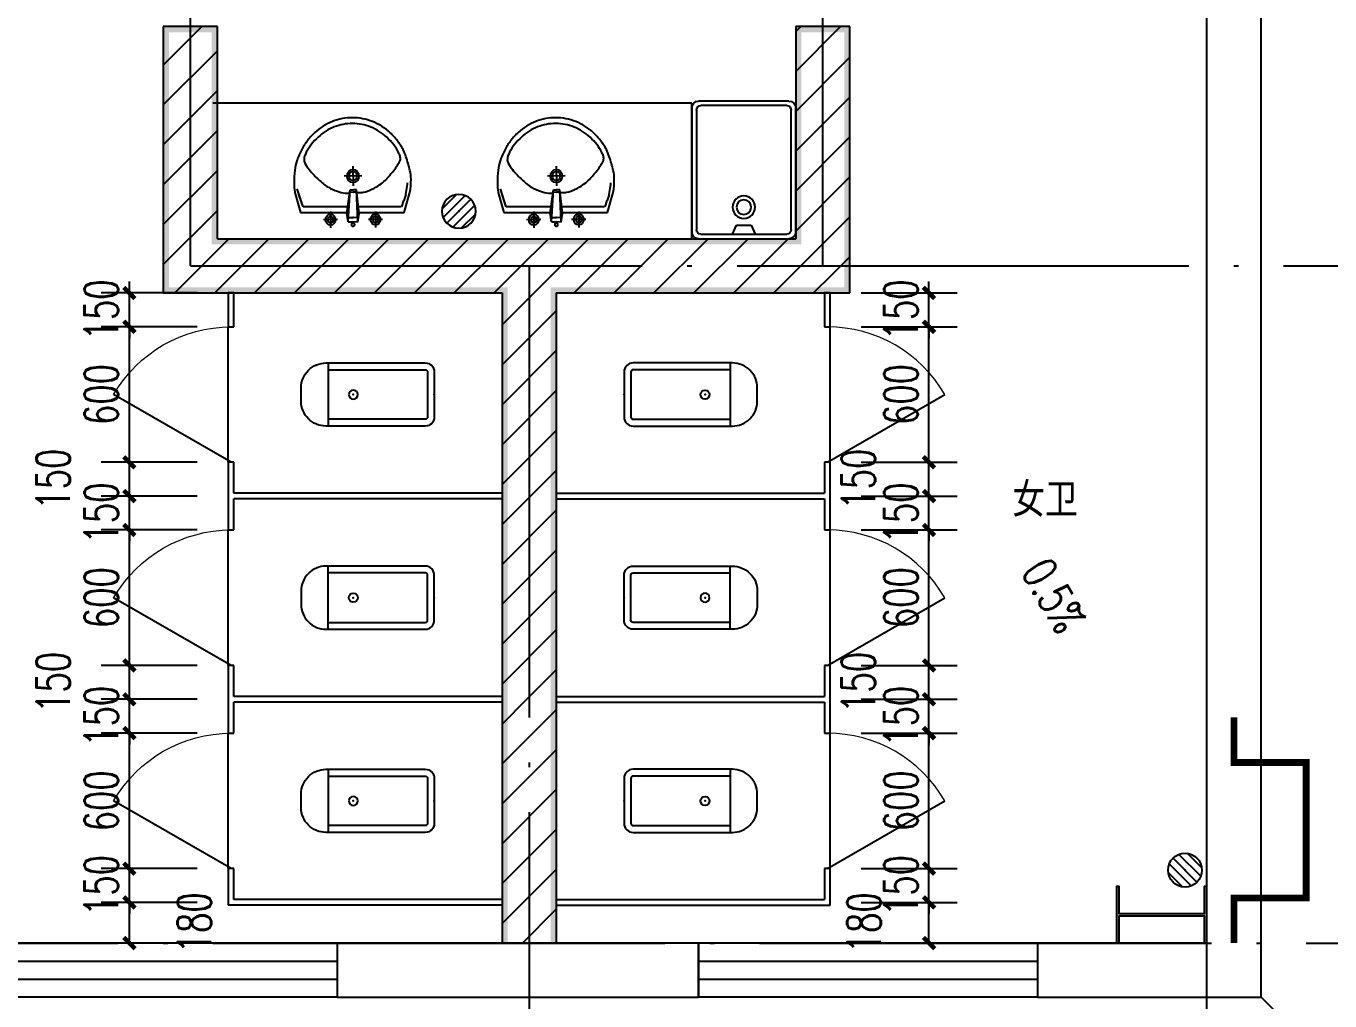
# Model space of a CAD drawing. Extents: x 13276711 to 13543385, y -848943 to -68012.
# Drawn here: x 13526291 to 13532064, y -841154 to -836835 of the extents above; entities that cross this region are included whole.
import ezdxf

# ---------------------------------------------------------------- set-up
doc = ezdxf.new("R2010")
doc.units = 0
doc.header["$LTSCALE"] = 1000
doc.header["$MEASUREMENT"] = 0
doc.linetypes.add('DOTE', pattern=[2.42, 2, -0.2, 0.02, -0.2])
for name, color, linetype in [('COLUMN', 2, 'Continuous'), ('DIM_SYMB', 3, 'Continuous'), ('DOTE', 1, 'DOTE'), ('LVTRY', 6, 'Continuous'), ('PUB_DIM', 3, 'Continuous'), ('PUB_HATCH', 8, 'Continuous'), ('PUB_TEXT', 7, 'Continuous'), ('PUB_WALL', 9, 'Continuous'), ('WALL', 9, 'Continuous'), ('WALL-PARAPET', 6, 'Continuous'), ('WINDOW', 4, 'Continuous')]:
    doc.layers.add(name, color=color, linetype=linetype)
doc.styles.add('_TCH_DIM', font='SIMPLEX', dxfattribs={"bigfont": 'GBCBIG'})
doc.styles.add('_TCH_DIM_T3', font='SIMPLEX', dxfattribs={"width": 0.705882, "bigfont": 'GBCBIG'})
doc.styles.add('YAYA', font='', dxfattribs={"width": 0.8, "height": 1})
doc.styles.get('YAYA').set_extended_font_data('SimSun')
doc.dimstyles.new('_TCH_ARCH&&50', dxfattribs={"dimtxt": 148.75, "dimasz": 50, "dimexe": 125, "dimexo": 150, "dimgap": 50, "dimtad": 1, "dimdec": 0, "dimzin": 0, "dimdsep": 46, "dimtxsty": '_TCH_DIM_T3', "dimblk": 'ARCHTICK', "dimcen": 0.09, "dimclrt": 7, "dimazin": 2, "dimtfac": 1, "dimtdec": 0, "dimtix": 1, "dimtmove": 2, "dimatfit": 3, "dimfxl": 0, "dimtolj": 1, "dimtzin": 0, "dimarcsym": 0})
pattern_1 = [(45, (0, 89.76), (-88.388383, 88.388383), [])]

# ---------------------------------------------------------------- blocks, each defined once
blk = doc.blocks.new('A$C797E1D2B')
at = {"layer": 'COLUMN'}
h = blk.add_hatch(color=256, dxfattribs=at)
h.paths.add_polyline_path([(125, 400), (250, 400), (250, 388), (130, 388), (130, 200), (125, 200)])
h.paths.add_polyline_path([(0, 400), (125, 400), (125, 200), (120, 200), (120, 388), (0, 388)])
h.paths.add_polyline_path([(0, 12), (120, 12), (120, 200), (125, 200), (125, 0), (0, 0)])
h.paths.add_polyline_path([(125, 200), (130, 200), (130, 12), (250, 12), (250, 0), (125, 0)])
blk.add_lwpolyline([(250, 0), (250, 12), (130, 12), (130, 388), (250, 388), (250, 400), (0, 400), (0, 388), (120, 388), (120, 12), (0, 12), (0, 0)], close=True, dxfattribs=at)
blk = doc.blocks.new('$lvtry$00000171')
for p, q in [((-74.2, 10.6), (-10.6, 74.2)), ((-69.8, -27.4), (27.4, 69.8)), ((-53, -53), (53, 53)), ((-27.4, -69.8), (69.8, 27.4)), ((10.6, -74.2), (74.2, -10.6))]:
    blk.add_line(p, q)
blk.add_circle((0, 0), 75)
blk.add_point((0, 0))
blk = doc.blocks.new('$lvtry$00000037')
for p, q in [((-305, -430, 0), (-305, -30, 0)), ((-285, -420, 0), (-285, -40, 0)), ((-275, 0, 0), (275, 0, 0)), ((-265, -20, 0), (265, -20, 0)), ((285, -40, 0), (285, -420, 0)), ((305, -30, 0), (305, -430, 0)), ((285, -180, 0), (245, -197.5, 0)), ((245, -197.5, 0), (245, -262.5, 0)), ((245, -262.5, 0), (285, -280, 0)), ((275, -460, 0), (-275, -460, 0)), ((265, -440, 0), (-265, -440, 0))]:
    blk.add_line(p, q)
for radius in [50, 32.5]:
    blk.add_circle((165, -230, 0), radius)
for centre, radius, start, end in [((-275, -30, 0), 30, 90, 180), ((-265, -40, 0), 20, 90, 180), ((265, -40, 0), 20, 0, 90), ((275, -30, 0), 30, 0, 90), ((-275, -430, 0), 30, 180, 270), ((-265, -420, 0), 20, 180, 270), ((265, -420, 0), 20, 270, 0), ((275, -430, 0), 30, 270, 0)]:
    blk.add_arc(centre, radius, start, end)
blk = doc.blocks.new('$TCHSYS$APDOOR2D')
blk.add_line((0.5, 0), (0, 0.866))
at = {"lineweight": 13}
blk.add_arc((0.5, 0), 1, 120, 180, dxfattribs=at)
blk = doc.blocks.new('$lvtry$00000192')
for p, q in [((-108.8, -118, 0), (-109.6, -48.6, 0)), ((110, -117.2, 0), (109.2, -47.8, 0)), ((-143.9, -83.7, 0), (-74.5, -82.9, 0)), ((-23.5, -72.4, 0), (-30.1, -109.3, 0)), ((-30.1, -109.3, 0), (-17.3, -211.8, 0)), ((-23.5, -72.4, 0), (0.2, -72.7, 0)), ((-23.5, -72.4, 0), (-17.3, -211.8, 0)), ((-22.7, -91.1, 0), (0, -91.4, 0)), ((22.7, -91.7, 0), (0, -91.4, 0)), ((24, -73, 0), (0.2, -72.7, 0)), ((24, -73, 0), (14.4, -212.1, 0)), ((29.7, -110, 0), (14.4, -212.1, 0)), ((24, -73, 0), (29.7, -110, 0)), ((74.9, -82.9, 0), (144.3, -82.1, 0)), ((-249.2, -114, 0), (-276.5, -200, 0)), ((-256.5, -191.6, 0), (-247.1, -165.9, 0)), ((-29.5, -114, 0), (-249.2, -114, 0)), ((-236.7, -137.8, 0), (-247.1, -165.9, 0)), ((-234.7, -137.8, 0), (-26.5, -137.8, 0)), ((25.5, -137.8, 0), (243.1, -137.8, 0)), ((255.6, -114, 0), (29.1, -114, 0)), ((243.1, -137.8, 0), (262.9, -191.6, 0)), ((243.1, -137.8, 0), (271.8, -215.7, 0)), ((282.9, -200, 0), (255.6, -114, 0)), ((-17.7, -202.1, 0), (-1.3, -202.3, 0)), ((-17.3, -211.8, 0), (-1.5, -211.9, 0)), ((14.4, -212.1, 0), (-1.5, -211.9, 0)), ((15, -202.5, 0), (-1.3, -202.3, 0)), ((-42.6, -271.9, 0), (43, -270.9, 0)), ((0.7, -314.2, 0), (-0.3, -228.6, 0))]:
    blk.add_line(p, q)
for points in [[(-276.5, -200, 0.044851), (-281.9, -257.3, 0.06689), (-276.8, -295.6, 0.023023), (-257.4, -356.1, 0.044853), (-243.3, -385.6, 0.043799), (-214.9, -425.2, 0.044001), (-180.1, -459.1, 0.042834), (-139.4, -486.8, 0.043018), (-94.7, -507.1, 0.042273), (-46.8, -519.7, 0.042347), (2.4, -524, 0.04234), (51.7, -519.9, 0.042268), (99.6, -507.6, 0.043003), (144.4, -487.6, 0.042821), (185.3, -460, 0.043985), (220.2, -426.4, 0.043782), (248.9, -386.9, 0.044843), (272.9, -337.5, 0.059205), (282.9, -297.1, 0.030672), (286.5, -240.9, 0.04375), (283.2, -201.5, 0.001982), (283.1, -201.1, 0.000717), (282.9, -200)], [(-20.5, -199.9, 0.021783), (-40.4, -199.8, 0.043137), (-49.1, -200.9, 0.041783), (-92.1, -214, 0.044848), (-129.2, -232.9, 0.04131), (-155.5, -252.5, 0.026055), (-193.7, -290, 0.052783), (-227.6, -335.8, 0.159914), (-230.5, -349.3, 0.063485), (-228.6, -357.5, 0.0374), (-221.4, -373, 0.051256), (-198.3, -406.2, 0.043963), (-164.1, -439.5, 0.042872), (-127, -464.8, 0.042994), (-86.3, -483.4, 0.042296), (-42.5, -494.8, 0.042347), (2.5, -498.8, 0.042341), (47.5, -495.1, 0.042292), (91.3, -483.8, 0.04298), (132.2, -465.5, 0.042859), (169.4, -440.4, 0.043948), (202.3, -408.7, 0.046877), (227.2, -374.1, 0.041749), (235.2, -357.2, 0.059652), (238.1, -345.7, 0.177603), (233.7, -327, 0.063235), (189.1, -274.6, 0.024325), (145.8, -238.9, 0.043369), (120, -222.9, 0.042415), (76.2, -205.2, 0.050318), (37.7, -197.5, 0.034463), (32.6, -197.3, 0.015757), (19, -198.3, 0.015757)]]:
    blk.add_lwpolyline(points, format="xyb")
at = {"elevation": 0}
blk.add_lwpolyline([(-256.5, -191.6), (-264.5, -236.9), (-264.3, -241.3)], dxfattribs=at)
for centre, radius in [((-109.2, -83.3, 0), 23.8), ((-109.2, -83.3, 0), 14.2), ((109.6, -82.5, 0), 23.8), ((109.6, -82.5, 0), 14.2), ((0.2, -271.4, 0), 28.5), ((0.2, -271.4, 0), 19)]:
    blk.add_circle(centre, radius)
for centre, start, end in [((-1.2, -61.2, 0), 79.8328, 278.7823), ((1, -61.3, 0), 259.8328, 98.7823)]:
    blk.add_arc(centre, 6.83, start, end)
blk.add_point((0, -91.4, 0))
blk = doc.blocks.new('$lvtry$00000200')
at = {"color": 0}
for p, q in [((-109.8, -40, 0), (-109.8, -469.7, 0)), ((99.8, -30, 0), (-99.8, -30, 0)), ((109.8, -469.7, 0), (109.8, -40, 0))]:
    blk.add_line(p, q, dxfattribs=at)
at = {"color": 0, "elevation": 0}
blk.add_lwpolyline([(99.8, 0), (-99.8, 0, 0.414214), (-139.8, -40), (-139.8, -479.7, 0.414214), (-29.8, -589.7), (29.8, -589.7, 0.414214), (139.8, -479.7), (139.8, -40, 0.414214)], format="xyb", close=True, dxfattribs=at)
blk.add_lwpolyline([(139.8, -469.7), (-139.8, -469.7)], dxfattribs=at)
at = {"color": 0}
blk.add_circle((0, -358.6, 0), 20, dxfattribs=at)
for centre, start, end in [((-99.8, -40, 0), 90, 180), ((99.8, -40, 0), 0, 90)]:
    blk.add_arc(centre, 10, start, end, dxfattribs=at)
for p in [(0, 0), (0, -358.6, 0)]:
    blk.add_point(p, dxfattribs=at)
blk = doc.blocks.new('$TCHSYS$WIN2D')
for p, q in [((-0.5, 0.5), (0.5, 0.5)), ((-0.5, 0.5), (-0.5, -0.5)), ((0.5, 0.5), (0.5, -0.5)), ((0.5, 0.1667), (-0.5, 0.1667)), ((0.5, -0.1667), (-0.5, -0.1667)), ((-0.5, -0.5), (0.5, -0.5))]:
    blk.add_line(p, q)
blk = doc.blocks.new('_ArchTick')
at = {"color": 0, "linetype": 'ByBlock', "const_width": 0.4}
blk.add_lwpolyline([(-0.5, -0.5), (0.5, 0.5)], dxfattribs=at)
blk = doc.blocks.new('*D863')
at = {"layer": 'Defpoints', "color": 0}
for p in [(13529838.7, -840717.4), (13530288.7, -840717.4), (13529838.7, -840897.4)]:
    blk.add_point(p, dxfattribs=at)
at = {"layer": 'PUB_DIM', "color": 0, "lineweight": -2}
for p, q in [((13529988.7, -840717.4), (13530413.7, -840717.4)), ((13530288.7, -840897.4), (13530288.7, -840717.4)), ((13529988.7, -840897.4), (13530413.7, -840897.4))]:
    blk.add_line(p, q, dxfattribs=at)
at = {"layer": 'PUB_DIM', "color": 0, "lineweight": -2, "xscale": 50, "yscale": 50, "zscale": 50}
for p, rotation in [((13530288.7, -840717.4), 90), ((13530288.7, -840897.4), 270)]:
    blk.add_blockref('_ArchTick', p, dxfattribs=dict(at, rotation=rotation))
at = {"layer": 'PUB_DIM', "color": 7, "insert": (13530001.2, -840807.4), "char_height": 148.75, "attachment_point": 5, "rotation": 90, "style": '_TCH_DIM_T3'}
blk.add_mtext('\\A1;180', dxfattribs=at)
blk = doc.blocks.new('*D864')
at = {"layer": 'Defpoints', "color": 0}
for p in [(13529838.7, -840567.4), (13530288.7, -840567.4), (13529838.7, -840717.4)]:
    blk.add_point(p, dxfattribs=at)
at = {"layer": 'PUB_DIM', "color": 0, "lineweight": -2}
for p, q in [((13530288.7, -840567.4), (13530288.7, -840517.4)), ((13529988.7, -840567.4), (13530413.7, -840567.4)), ((13530288.7, -840717.4), (13530288.7, -840567.4)), ((13529988.7, -840717.4), (13530413.7, -840717.4)), ((13530288.7, -840717.4), (13530288.7, -840767.4))]:
    blk.add_line(p, q, dxfattribs=at)
at = {"layer": 'PUB_DIM', "color": 0, "lineweight": -2, "xscale": 50, "yscale": 50, "zscale": 50}
for p, rotation in [((13530288.7, -840567.4), 270), ((13530288.7, -840717.4), 90)]:
    blk.add_blockref('_ArchTick', p, dxfattribs=dict(at, rotation=rotation))
at = {"layer": 'PUB_DIM', "color": 7, "insert": (13530164.3, -840642.4), "char_height": 148.75, "attachment_point": 5, "rotation": 90, "style": '_TCH_DIM_T3'}
blk.add_mtext('\\A1;150', dxfattribs=at)
blk = doc.blocks.new('*D865')
at = {"layer": 'Defpoints', "color": 0}
for p in [(13529838.7, -839967.4), (13530288.7, -839967.4), (13529838.7, -840567.4)]:
    blk.add_point(p, dxfattribs=at)
at = {"layer": 'PUB_DIM', "color": 0, "lineweight": -2}
for p, q in [((13529988.7, -839967.4), (13530413.7, -839967.4)), ((13530288.7, -840567.4), (13530288.7, -839967.4)), ((13529988.7, -840567.4), (13530413.7, -840567.4))]:
    blk.add_line(p, q, dxfattribs=at)
at = {"layer": 'PUB_DIM', "color": 0, "lineweight": -2, "xscale": 50, "yscale": 50, "zscale": 50}
for p, rotation in [((13530288.7, -839967.4), 90), ((13530288.7, -840567.4), 270)]:
    blk.add_blockref('_ArchTick', p, dxfattribs=dict(at, rotation=rotation))
at = {"layer": 'PUB_DIM', "color": 7, "insert": (13530164.3, -840267.4), "char_height": 148.75, "attachment_point": 5, "rotation": 90, "style": '_TCH_DIM_T3'}
blk.add_mtext('\\A1;600', dxfattribs=at)
blk = doc.blocks.new('*D866')
at = {"layer": 'Defpoints', "color": 0}
for p in [(13529838.7, -839817.4), (13530288.7, -839817.4), (13529838.7, -839967.4)]:
    blk.add_point(p, dxfattribs=at)
at = {"layer": 'PUB_DIM', "color": 0, "lineweight": -2}
for p, q in [((13530288.7, -839817.4), (13530288.7, -839767.4)), ((13529988.7, -839817.4), (13530413.7, -839817.4)), ((13530288.7, -839967.4), (13530288.7, -839817.4)), ((13529988.7, -839967.4), (13530413.7, -839967.4)), ((13530288.7, -839967.4), (13530288.7, -840017.4))]:
    blk.add_line(p, q, dxfattribs=at)
at = {"layer": 'PUB_DIM', "color": 0, "lineweight": -2, "xscale": 50, "yscale": 50, "zscale": 50}
for p, rotation in [((13530288.7, -839817.4), 270), ((13530288.7, -839967.4), 90)]:
    blk.add_blockref('_ArchTick', p, dxfattribs=dict(at, rotation=rotation))
at = {"layer": 'PUB_DIM', "color": 7, "insert": (13530164.3, -839892.4), "char_height": 148.75, "attachment_point": 5, "rotation": 90, "style": '_TCH_DIM_T3'}
blk.add_mtext('\\A1;150', dxfattribs=at)
blk = doc.blocks.new('*D867')
at = {"layer": 'Defpoints', "color": 0}
for p in [(13529838.7, -839667.4), (13530288.7, -839667.4), (13529838.7, -839817.4)]:
    blk.add_point(p, dxfattribs=at)
at = {"layer": 'PUB_DIM', "color": 0, "lineweight": -2}
for p, q in [((13529988.7, -839667.4), (13530413.7, -839667.4)), ((13530288.7, -839817.4), (13530288.7, -839667.4)), ((13529988.7, -839817.4), (13530413.7, -839817.4))]:
    blk.add_line(p, q, dxfattribs=at)
at = {"layer": 'PUB_DIM', "color": 0, "lineweight": -2, "xscale": 50, "yscale": 50, "zscale": 50}
for p, rotation in [((13530288.7, -839667.4), 90), ((13530288.7, -839817.4), 270)]:
    blk.add_blockref('_ArchTick', p, dxfattribs=dict(at, rotation=rotation))
at = {"layer": 'PUB_DIM', "color": 7, "insert": (13529976.2, -839742.4), "char_height": 148.75, "attachment_point": 5, "rotation": 90, "style": '_TCH_DIM_T3'}
blk.add_mtext('\\A1;150', dxfattribs=at)
blk = doc.blocks.new('*D868')
at = {"layer": 'Defpoints', "color": 0}
for p in [(13529838.7, -839067.4), (13530288.7, -839067.4), (13529838.7, -839667.4)]:
    blk.add_point(p, dxfattribs=at)
at = {"layer": 'PUB_DIM', "color": 0, "lineweight": -2}
for p, q in [((13529988.7, -839067.4), (13530413.7, -839067.4)), ((13530288.7, -839667.4), (13530288.7, -839067.4)), ((13529988.7, -839667.4), (13530413.7, -839667.4))]:
    blk.add_line(p, q, dxfattribs=at)
at = {"layer": 'PUB_DIM', "color": 0, "lineweight": -2, "xscale": 50, "yscale": 50, "zscale": 50}
for p, rotation in [((13530288.7, -839067.4), 90), ((13530288.7, -839667.4), 270)]:
    blk.add_blockref('_ArchTick', p, dxfattribs=dict(at, rotation=rotation))
at = {"layer": 'PUB_DIM', "color": 7, "insert": (13530164.3, -839367.4), "char_height": 148.75, "attachment_point": 5, "rotation": 90, "style": '_TCH_DIM_T3'}
blk.add_mtext('\\A1;600', dxfattribs=at)
blk = doc.blocks.new('*D869')
at = {"layer": 'Defpoints', "color": 0}
for p in [(13529838.7, -838917.4), (13530288.7, -838917.4), (13529838.7, -839067.4)]:
    blk.add_point(p, dxfattribs=at)
at = {"layer": 'PUB_DIM', "color": 0, "lineweight": -2}
for p, q in [((13530288.7, -838917.4), (13530288.7, -838867.4)), ((13529988.7, -838917.4), (13530413.7, -838917.4)), ((13530288.7, -839067.4), (13530288.7, -838917.4)), ((13529988.7, -839067.4), (13530413.7, -839067.4)), ((13530288.7, -839067.4), (13530288.7, -839117.4))]:
    blk.add_line(p, q, dxfattribs=at)
at = {"layer": 'PUB_DIM', "color": 0, "lineweight": -2, "xscale": 50, "yscale": 50, "zscale": 50}
for p, rotation in [((13530288.7, -838917.4), 270), ((13530288.7, -839067.4), 90)]:
    blk.add_blockref('_ArchTick', p, dxfattribs=dict(at, rotation=rotation))
at = {"layer": 'PUB_DIM', "color": 7, "insert": (13530164.3, -838992.4), "char_height": 148.75, "attachment_point": 5, "rotation": 90, "style": '_TCH_DIM_T3'}
blk.add_mtext('\\A1;150', dxfattribs=at)
blk = doc.blocks.new('*D870')
at = {"layer": 'Defpoints', "color": 0}
for p in [(13529838.7, -838767.4), (13530288.7, -838767.4), (13529838.7, -838917.4)]:
    blk.add_point(p, dxfattribs=at)
at = {"layer": 'PUB_DIM', "color": 0, "lineweight": -2}
for p, q in [((13529988.7, -838767.4), (13530413.7, -838767.4)), ((13530288.7, -838917.4), (13530288.7, -838767.4)), ((13529988.7, -838917.4), (13530413.7, -838917.4))]:
    blk.add_line(p, q, dxfattribs=at)
at = {"layer": 'PUB_DIM', "color": 0, "lineweight": -2, "xscale": 50, "yscale": 50, "zscale": 50}
for p, rotation in [((13530288.7, -838767.4), 90), ((13530288.7, -838917.4), 270)]:
    blk.add_blockref('_ArchTick', p, dxfattribs=dict(at, rotation=rotation))
at = {"layer": 'PUB_DIM', "color": 7, "insert": (13529976.2, -838842.4), "char_height": 148.75, "attachment_point": 5, "rotation": 90, "style": '_TCH_DIM_T3'}
blk.add_mtext('\\A1;150', dxfattribs=at)
blk = doc.blocks.new('*D871')
at = {"layer": 'Defpoints', "color": 0}
for p in [(13529838.7, -838167.4), (13530288.7, -838167.4), (13529838.7, -838767.4)]:
    blk.add_point(p, dxfattribs=at)
at = {"layer": 'PUB_DIM', "color": 0, "lineweight": -2}
for p, q in [((13529988.7, -838167.4), (13530413.7, -838167.4)), ((13530288.7, -838767.4), (13530288.7, -838167.4)), ((13529988.7, -838767.4), (13530413.7, -838767.4))]:
    blk.add_line(p, q, dxfattribs=at)
at = {"layer": 'PUB_DIM', "color": 0, "lineweight": -2, "xscale": 50, "yscale": 50, "zscale": 50}
for p, rotation in [((13530288.7, -838167.4), 90), ((13530288.7, -838767.4), 270)]:
    blk.add_blockref('_ArchTick', p, dxfattribs=dict(at, rotation=rotation))
at = {"layer": 'PUB_DIM', "color": 7, "insert": (13530164.3, -838467.4), "char_height": 148.75, "attachment_point": 5, "rotation": 90, "style": '_TCH_DIM_T3'}
blk.add_mtext('\\A1;600', dxfattribs=at)
blk = doc.blocks.new('*D872')
at = {"layer": 'Defpoints', "color": 0}
for p in [(13529838.7, -838017.4), (13530288.7, -838017.4), (13529838.7, -838167.4)]:
    blk.add_point(p, dxfattribs=at)
at = {"layer": 'PUB_DIM', "color": 0, "lineweight": -2}
for p, q in [((13530288.7, -838017.4), (13530288.7, -837967.4)), ((13529988.7, -838017.4), (13530413.7, -838017.4)), ((13530288.7, -838167.4), (13530288.7, -838017.4)), ((13529988.7, -838167.4), (13530413.7, -838167.4)), ((13530288.7, -838167.4), (13530288.7, -838217.4))]:
    blk.add_line(p, q, dxfattribs=at)
at = {"layer": 'PUB_DIM', "color": 0, "lineweight": -2, "xscale": 50, "yscale": 50, "zscale": 50}
for p, rotation in [((13530288.7, -838017.4), 270), ((13530288.7, -838167.4), 90)]:
    blk.add_blockref('_ArchTick', p, dxfattribs=dict(at, rotation=rotation))
at = {"layer": 'PUB_DIM', "color": 7, "insert": (13530164.3, -838092.4), "char_height": 148.75, "attachment_point": 5, "rotation": 90, "style": '_TCH_DIM_T3'}
blk.add_mtext('\\A1;150', dxfattribs=at)
blk = doc.blocks.new('*D874')
at = {"layer": 'Defpoints', "color": 0}
for p in [(13526748.7, -840717.4), (13527198.7, -840717.4), (13527198.7, -840897.4)]:
    blk.add_point(p, dxfattribs=at)
at = {"layer": 'PUB_DIM', "color": 0, "lineweight": -2}
for p, q in [((13527048.7, -840717.4), (13526623.7, -840717.4)), ((13526748.7, -840897.4), (13526748.7, -840717.4)), ((13527048.7, -840897.4), (13526623.7, -840897.4))]:
    blk.add_line(p, q, dxfattribs=at)
at = {"layer": 'PUB_DIM', "color": 0, "lineweight": -2, "xscale": 50, "yscale": 50, "zscale": 50}
for p, rotation in [((13526748.7, -840717.4), 90), ((13526748.7, -840897.4), 270)]:
    blk.add_blockref('_ArchTick', p, dxfattribs=dict(at, rotation=rotation))
at = {"layer": 'PUB_DIM', "color": 7, "insert": (13527036.2, -840807.4), "char_height": 148.75, "attachment_point": 5, "rotation": 90, "style": '_TCH_DIM_T3'}
blk.add_mtext('\\A1;180', dxfattribs=at)
blk = doc.blocks.new('*D875')
at = {"layer": 'Defpoints', "color": 0}
for p in [(13526748.7, -840567.4), (13527198.7, -840567.4), (13527198.7, -840717.4)]:
    blk.add_point(p, dxfattribs=at)
at = {"layer": 'PUB_DIM', "color": 0, "lineweight": -2}
for p, q in [((13526748.7, -840567.4), (13526748.7, -840517.4)), ((13527048.7, -840567.4), (13526623.7, -840567.4)), ((13526748.7, -840717.4), (13526748.7, -840567.4)), ((13527048.7, -840717.4), (13526623.7, -840717.4)), ((13526748.7, -840717.4), (13526748.7, -840767.4))]:
    blk.add_line(p, q, dxfattribs=at)
at = {"layer": 'PUB_DIM', "color": 0, "lineweight": -2, "xscale": 50, "yscale": 50, "zscale": 50}
for p, rotation in [((13526748.7, -840567.4), 270), ((13526748.7, -840717.4), 90)]:
    blk.add_blockref('_ArchTick', p, dxfattribs=dict(at, rotation=rotation))
at = {"layer": 'PUB_DIM', "color": 7, "insert": (13526624.3, -840642.4), "char_height": 148.75, "attachment_point": 5, "rotation": 90, "style": '_TCH_DIM_T3'}
blk.add_mtext('\\A1;150', dxfattribs=at)
blk = doc.blocks.new('*D876')
at = {"layer": 'Defpoints', "color": 0}
for p in [(13526748.7, -839967.4), (13527198.7, -839967.4), (13527198.7, -840567.4)]:
    blk.add_point(p, dxfattribs=at)
at = {"layer": 'PUB_DIM', "color": 0, "lineweight": -2}
for p, q in [((13527048.7, -839967.4), (13526623.7, -839967.4)), ((13526748.7, -840567.4), (13526748.7, -839967.4)), ((13527048.7, -840567.4), (13526623.7, -840567.4))]:
    blk.add_line(p, q, dxfattribs=at)
at = {"layer": 'PUB_DIM', "color": 0, "lineweight": -2, "xscale": 50, "yscale": 50, "zscale": 50}
for p, rotation in [((13526748.7, -839967.4), 90), ((13526748.7, -840567.4), 270)]:
    blk.add_blockref('_ArchTick', p, dxfattribs=dict(at, rotation=rotation))
at = {"layer": 'PUB_DIM', "color": 7, "insert": (13526624.3, -840267.4), "char_height": 148.75, "attachment_point": 5, "rotation": 90, "style": '_TCH_DIM_T3'}
blk.add_mtext('\\A1;600', dxfattribs=at)
blk = doc.blocks.new('*D877')
at = {"layer": 'Defpoints', "color": 0}
for p in [(13526748.7, -839817.4), (13527198.7, -839817.4), (13527198.7, -839967.4)]:
    blk.add_point(p, dxfattribs=at)
at = {"layer": 'PUB_DIM', "color": 0, "lineweight": -2}
for p, q in [((13526748.7, -839817.4), (13526748.7, -839767.4)), ((13527048.7, -839817.4), (13526623.7, -839817.4)), ((13526748.7, -839967.4), (13526748.7, -839817.4)), ((13527048.7, -839967.4), (13526623.7, -839967.4)), ((13526748.7, -839967.4), (13526748.7, -840017.4))]:
    blk.add_line(p, q, dxfattribs=at)
at = {"layer": 'PUB_DIM', "color": 0, "lineweight": -2, "xscale": 50, "yscale": 50, "zscale": 50}
for p, rotation in [((13526748.7, -839817.4), 270), ((13526748.7, -839967.4), 90)]:
    blk.add_blockref('_ArchTick', p, dxfattribs=dict(at, rotation=rotation))
at = {"layer": 'PUB_DIM', "color": 7, "insert": (13526624.3, -839892.4), "char_height": 148.75, "attachment_point": 5, "rotation": 90, "style": '_TCH_DIM_T3'}
blk.add_mtext('\\A1;150', dxfattribs=at)
blk = doc.blocks.new('*D878')
at = {"layer": 'Defpoints', "color": 0}
for p in [(13526748.7, -839667.4), (13527198.7, -839667.4), (13527198.7, -839817.4)]:
    blk.add_point(p, dxfattribs=at)
at = {"layer": 'PUB_DIM', "color": 0, "lineweight": -2}
for p, q in [((13527048.7, -839667.4), (13526623.7, -839667.4)), ((13526748.7, -839817.4), (13526748.7, -839667.4)), ((13527048.7, -839817.4), (13526623.7, -839817.4))]:
    blk.add_line(p, q, dxfattribs=at)
at = {"layer": 'PUB_DIM', "color": 0, "lineweight": -2, "xscale": 50, "yscale": 50, "zscale": 50}
for p, rotation in [((13526748.7, -839667.4), 90), ((13526748.7, -839817.4), 270)]:
    blk.add_blockref('_ArchTick', p, dxfattribs=dict(at, rotation=rotation))
at = {"layer": 'PUB_DIM', "color": 7, "insert": (13526411.2, -839742.4), "char_height": 148.75, "attachment_point": 5, "rotation": 90, "style": '_TCH_DIM_T3'}
blk.add_mtext('\\A1;150', dxfattribs=at)
blk = doc.blocks.new('*D879')
at = {"layer": 'Defpoints', "color": 0}
for p in [(13526748.7, -839067.4), (13527198.7, -839067.4), (13527198.7, -839667.4)]:
    blk.add_point(p, dxfattribs=at)
at = {"layer": 'PUB_DIM', "color": 0, "lineweight": -2}
for p, q in [((13527048.7, -839067.4), (13526623.7, -839067.4)), ((13526748.7, -839667.4), (13526748.7, -839067.4)), ((13527048.7, -839667.4), (13526623.7, -839667.4))]:
    blk.add_line(p, q, dxfattribs=at)
at = {"layer": 'PUB_DIM', "color": 0, "lineweight": -2, "xscale": 50, "yscale": 50, "zscale": 50}
for p, rotation in [((13526748.7, -839067.4), 90), ((13526748.7, -839667.4), 270)]:
    blk.add_blockref('_ArchTick', p, dxfattribs=dict(at, rotation=rotation))
at = {"layer": 'PUB_DIM', "color": 7, "insert": (13526624.3, -839367.4), "char_height": 148.75, "attachment_point": 5, "rotation": 90, "style": '_TCH_DIM_T3'}
blk.add_mtext('\\A1;600', dxfattribs=at)
blk = doc.blocks.new('*D880')
at = {"layer": 'Defpoints', "color": 0}
for p in [(13526748.7, -838917.4), (13527198.7, -838917.4), (13527198.7, -839067.4)]:
    blk.add_point(p, dxfattribs=at)
at = {"layer": 'PUB_DIM', "color": 0, "lineweight": -2}
for p, q in [((13526748.7, -838917.4), (13526748.7, -838867.4)), ((13527048.7, -838917.4), (13526623.7, -838917.4)), ((13526748.7, -839067.4), (13526748.7, -838917.4)), ((13527048.7, -839067.4), (13526623.7, -839067.4)), ((13526748.7, -839067.4), (13526748.7, -839117.4))]:
    blk.add_line(p, q, dxfattribs=at)
at = {"layer": 'PUB_DIM', "color": 0, "lineweight": -2, "xscale": 50, "yscale": 50, "zscale": 50}
for p, rotation in [((13526748.7, -838917.4), 270), ((13526748.7, -839067.4), 90)]:
    blk.add_blockref('_ArchTick', p, dxfattribs=dict(at, rotation=rotation))
at = {"layer": 'PUB_DIM', "color": 7, "insert": (13526624.3, -838992.4), "char_height": 148.75, "attachment_point": 5, "rotation": 90, "style": '_TCH_DIM_T3'}
blk.add_mtext('\\A1;150', dxfattribs=at)
blk = doc.blocks.new('*D881')
at = {"layer": 'Defpoints', "color": 0}
for p in [(13526748.7, -838767.4), (13527198.7, -838767.4), (13527198.7, -838917.4)]:
    blk.add_point(p, dxfattribs=at)
at = {"layer": 'PUB_DIM', "color": 0, "lineweight": -2}
for p, q in [((13527048.7, -838767.4), (13526623.7, -838767.4)), ((13526748.7, -838917.4), (13526748.7, -838767.4)), ((13527048.7, -838917.4), (13526623.7, -838917.4))]:
    blk.add_line(p, q, dxfattribs=at)
at = {"layer": 'PUB_DIM', "color": 0, "lineweight": -2, "xscale": 50, "yscale": 50, "zscale": 50}
for p, rotation in [((13526748.7, -838767.4), 90), ((13526748.7, -838917.4), 270)]:
    blk.add_blockref('_ArchTick', p, dxfattribs=dict(at, rotation=rotation))
at = {"layer": 'PUB_DIM', "color": 7, "insert": (13526411.2, -838842.4), "char_height": 148.75, "attachment_point": 5, "rotation": 90, "style": '_TCH_DIM_T3'}
blk.add_mtext('\\A1;150', dxfattribs=at)
blk = doc.blocks.new('*D882')
at = {"layer": 'Defpoints', "color": 0}
for p in [(13526748.7, -838167.4), (13527198.7, -838167.4), (13527198.7, -838767.4)]:
    blk.add_point(p, dxfattribs=at)
at = {"layer": 'PUB_DIM', "color": 0, "lineweight": -2}
for p, q in [((13527048.7, -838167.4), (13526623.7, -838167.4)), ((13526748.7, -838767.4), (13526748.7, -838167.4)), ((13527048.7, -838767.4), (13526623.7, -838767.4))]:
    blk.add_line(p, q, dxfattribs=at)
at = {"layer": 'PUB_DIM', "color": 0, "lineweight": -2, "xscale": 50, "yscale": 50, "zscale": 50}
for p, rotation in [((13526748.7, -838167.4), 90), ((13526748.7, -838767.4), 270)]:
    blk.add_blockref('_ArchTick', p, dxfattribs=dict(at, rotation=rotation))
at = {"layer": 'PUB_DIM', "color": 7, "insert": (13526624.3, -838467.4), "char_height": 148.75, "attachment_point": 5, "rotation": 90, "style": '_TCH_DIM_T3'}
blk.add_mtext('\\A1;600', dxfattribs=at)
blk = doc.blocks.new('*D883')
at = {"layer": 'Defpoints', "color": 0}
for p in [(13526748.7, -838017.4), (13527198.7, -838017.4), (13527198.7, -838167.4)]:
    blk.add_point(p, dxfattribs=at)
at = {"layer": 'PUB_DIM', "color": 0, "lineweight": -2}
for p, q in [((13526748.7, -838017.4), (13526748.7, -837967.4)), ((13527048.7, -838017.4), (13526623.7, -838017.4)), ((13526748.7, -838167.4), (13526748.7, -838017.4)), ((13527048.7, -838167.4), (13526623.7, -838167.4)), ((13526748.7, -838167.4), (13526748.7, -838217.4))]:
    blk.add_line(p, q, dxfattribs=at)
at = {"layer": 'PUB_DIM', "color": 0, "lineweight": -2, "xscale": 50, "yscale": 50, "zscale": 50}
for p, rotation in [((13526748.7, -838017.4), 270), ((13526748.7, -838167.4), 90)]:
    blk.add_blockref('_ArchTick', p, dxfattribs=dict(at, rotation=rotation))
at = {"layer": 'PUB_DIM', "color": 7, "insert": (13526624.3, -838092.4), "char_height": 148.75, "attachment_point": 5, "rotation": 90, "style": '_TCH_DIM_T3'}
blk.add_mtext('\\A1;150', dxfattribs=at)

msp = doc.modelspace()

# ---------------------------------------------------------------- hatches: boundary and pattern name
at = {"layer": 'PUB_HATCH'}
h = msp.add_hatch(dxfattribs=at)
h.set_pattern_fill('普通砖', color=256, scale=50, style=0)
h.set_pattern_definition(pattern_1)
h.paths.add_polyline_path([(13526898.7, -838017.4), (13527138.7, -837777.4), (13527138.7, -836837.4), (13526898.7, -836837.4)])
h = msp.add_hatch(dxfattribs=at)
h.set_pattern_fill('普通砖', color=256, scale=50, style=0)
h.set_pattern_definition(pattern_1)
h.paths.add_polyline_path([(13529698.7, -837777.4), (13529938.7, -838017.4), (13529938.7, -836837.4), (13529698.7, -836837.4)])
h = msp.add_hatch(dxfattribs=at)
h.set_pattern_fill('普通砖', color=256, scale=50, style=0)
h.set_pattern_definition(pattern_1)
h.paths.add_polyline_path([(13526898.7, -838017.4), (13528398.7, -838017.4), (13528478.7, -837937.4), (13528398.7, -837802.4), (13528398.7, -837777.4), (13527138.7, -837777.4)])
h = msp.add_hatch(dxfattribs=at)
h.set_pattern_fill('普通砖', color=256, scale=50, style=0)
h.set_pattern_definition(pattern_1)
h.paths.add_polyline_path([(13528478.7, -837937.4), (13528613.7, -837992.4), (13528638.7, -838017.4), (13529938.7, -838017.4), (13529698.7, -837777.4), (13528398.7, -837777.4), (13528398.7, -837802.4)])
h = msp.add_hatch(dxfattribs=at)
h.set_pattern_fill('普通砖', color=256, scale=50, style=0)
h.set_pattern_definition(pattern_1)
h.paths.add_polyline_path([(13528478.7, -837937.4), (13528398.7, -838017.4), (13528398.7, -838917.4), (13528638.7, -838917.4), (13528638.7, -838017.4), (13528613.7, -837992.4)])
h = msp.add_hatch(dxfattribs=at)
h.set_pattern_fill('普通砖', color=256, scale=50, style=0)
h.set_pattern_definition(pattern_1)
h.paths.add_polyline_path([(13528638.7, -838917.4), (13528398.7, -838917.4), (13528398.7, -839817.4), (13528638.7, -839817.4)])
h = msp.add_hatch(dxfattribs=at)
h.set_pattern_fill('普通砖', color=256, scale=50, style=0)
h.set_pattern_definition(pattern_1)
h.paths.add_polyline_path([(13528638.7, -839817.4), (13528398.7, -839817.4), (13528398.7, -840717.4), (13528638.7, -840717.4)])
h = msp.add_hatch(dxfattribs=at)
h.set_pattern_fill('普通砖', color=256, scale=50, style=0)
h.set_pattern_definition(pattern_1)
h.paths.add_polyline_path([(13528638.7, -840717.4), (13528398.7, -840717.4), (13528398.7, -840897.4), (13528638.7, -840897.4)])
at = {"layer": 'PUB_WALL'}
for points in [[(13527138.7, -836837.4), (13526898.7, -836837.4), (13526923.7, -836862.4), (13527113.7, -836862.4)], [(13526898.7, -836837.4), (13526898.7, -838017.4), (13526923.7, -837992.4), (13526923.7, -836862.4)], [(13527138.7, -837777.4), (13527138.7, -836837.4), (13527113.7, -836862.4), (13527113.7, -837802.4)], [(13529938.7, -836837.4), (13529698.7, -836837.4), (13529723.7, -836862.4), (13529913.7, -836862.4)], [(13529698.7, -836837.4), (13529698.7, -837777.4), (13529723.7, -837802.4), (13529723.7, -836862.4)], [(13529938.7, -838017.4), (13529938.7, -836837.4), (13529913.7, -836862.4), (13529913.7, -837992.4)], [(13527138.7, -837777.4), (13528398.7, -837777.4), (13528398.7, -837802.4), (13527113.7, -837802.4)], [(13528398.7, -837777.4), (13529698.7, -837777.4), (13529723.7, -837802.4), (13528398.7, -837802.4)], [(13526898.7, -838017.4), (13528398.7, -838017.4), (13528423.7, -837992.4), (13526923.7, -837992.4)], [(13528398.7, -838017.4), (13528398.7, -838917.4), (13528423.7, -838917.4), (13528423.7, -837992.4)], [(13528638.7, -838017.4), (13528638.7, -838917.4), (13528613.7, -838917.4), (13528613.7, -837992.4)], [(13528638.7, -838017.4), (13529938.7, -838017.4), (13529913.7, -837992.4), (13528613.7, -837992.4)], [(13528398.7, -838917.4), (13528398.7, -839817.4), (13528423.7, -839817.4), (13528423.7, -838917.4)], [(13528638.7, -838917.4), (13528638.7, -839817.4), (13528613.7, -839817.4), (13528613.7, -838917.4)], [(13528398.7, -839817.4), (13528398.7, -840717.4), (13528423.7, -840717.4), (13528423.7, -839817.4)], [(13528638.7, -839817.4), (13528638.7, -840717.4), (13528613.7, -840717.4), (13528613.7, -839817.4)], [(13528398.7, -840717.4), (13528398.7, -840897.4), (13528423.7, -840897.4), (13528423.7, -840717.4)], [(13528638.7, -840717.4), (13528638.7, -840897.4), (13528613.7, -840897.4), (13528613.7, -840717.4)]]:
    msp.add_hatch(color=256, dxfattribs=at).paths.add_polyline_path(points)

# ---------------------------------------------------------------- linework, layer by layer
at = {"ltscale": 0.5}
msp.add_line((13531758.7, -841137.4), (13532258.7, -841637.4), dxfattribs=at)
at = {"const_width": 30}
msp.add_lwpolyline([(13531638.7, -839897.4), (13531638.7, -840097.4), (13531958.7, -840097.4), (13531958.7, -840697.4), (13531638.7, -840697.4), (13531638.7, -840897.4)], dxfattribs=at)
at = {"layer": 'DIM_SYMB'}
for points in [[(13528006, -836293.1, 0, 0, 0), (13528006, -836743.1, 40, 0, 0), (13528006, -836893.1, 0, 0, 0)], [(13530582.2, -839166.7, 0, 0, 0), (13530809.6, -839555, 40, 0, 0), (13530885.4, -839684.4, 0, 0, 0)], [(13526397.3, -839296.4, 0, 0, 0), (13526169.9, -839684.7, 40, 0, 0), (13526094.1, -839814.1, 0, 0, 0)]]:
    msp.add_lwpolyline(points, format="xyseb", dxfattribs=at)
at = {"layer": 'DOTE'}
for p, q in [((13527018.7, -837897.4), (13527018.7, -835177.4)), ((13529818.7, -837897.4), (13529818.7, -835177.4)), ((13531518.7, -841637.4), (13531518.7, -835177.4)), ((13527018.7, -837897.4), (13532258.7, -837897.4)), ((13528518.7, -837897.4), (13528518.7, -841637.4)), ((13524698.7, -840897.4), (13532258.7, -840897.4))]:
    msp.add_line(p, q, dxfattribs=at)
at = {"layer": 'LVTRY'}
for p, q in [((13529238.7, -837177.4), (13527118.7, -837177.4)), ((13529238.7, -837777.4), (13529238.7, -837177.4)), ((13527186.2, -838017.4), (13527186.2, -838167.4)), ((13527211.2, -838017.4), (13527186.2, -838017.4)), ((13527211.2, -838167.4), (13527211.2, -838017.4)), ((13529826.2, -838017.4), (13529826.2, -838167.4)), ((13529851.2, -838017.4), (13529826.2, -838017.4)), ((13529851.2, -838167.4), (13529851.2, -838017.4)), ((13527186.2, -838167.4), (13527211.2, -838167.4)), ((13527186.2, -838767.4, 400), (13527186.2, -838167.4, 400)), ((13529826.2, -838167.4), (13529851.2, -838167.4)), ((13529851.2, -838767.4, 400), (13529851.2, -838167.4, 400)), ((13527211.2, -838767.4), (13527186.2, -838767.4)), ((13527186.2, -838767.4), (13527186.2, -838917.4)), ((13527211.2, -838904.9), (13527211.2, -838767.4)), ((13529851.2, -838767.4), (13529826.2, -838767.4)), ((13529826.2, -838767.4), (13529826.2, -838904.9)), ((13529851.2, -838917.4), (13529851.2, -838767.4)), ((13527186.2, -838917.4), (13527186.2, -839067.4)), ((13528398.7, -838904.9), (13527211.2, -838904.9)), ((13528398.7, -838929.9), (13527211.2, -838929.9)), ((13527211.2, -839067.4), (13527211.2, -838929.9)), ((13528638.7, -838904.9), (13529826.2, -838904.9)), ((13528638.7, -838904.9), (13528638.7, -838929.9)), ((13528638.7, -838929.9), (13529826.2, -838929.9)), ((13529826.2, -838929.9), (13529826.2, -839067.4)), ((13529851.2, -839067.4), (13529851.2, -838917.4)), ((13527186.2, -839067.4), (13527211.2, -839067.4)), ((13527186.2, -839667.4, 400), (13527186.2, -839067.4, 400)), ((13529826.2, -839067.4), (13529851.2, -839067.4)), ((13529851.2, -839667.4, 400), (13529851.2, -839067.4, 400)), ((13527211.2, -839667.4), (13527186.2, -839667.4)), ((13527186.2, -839667.4), (13527186.2, -839817.4)), ((13527211.2, -839804.9), (13527211.2, -839667.4)), ((13529851.2, -839667.4), (13529826.2, -839667.4)), ((13529826.2, -839667.4), (13529826.2, -839804.9)), ((13529851.2, -839817.4), (13529851.2, -839667.4)), ((13528398.7, -839804.9), (13527211.2, -839804.9)), ((13528638.7, -839804.9), (13529826.2, -839804.9)), ((13528638.7, -839804.9), (13528638.7, -839829.9)), ((13527186.2, -839817.4), (13527186.2, -839967.4)), ((13528398.7, -839829.9), (13527211.2, -839829.9)), ((13527211.2, -839967.4), (13527211.2, -839829.9)), ((13528638.7, -839829.9), (13529826.2, -839829.9)), ((13529826.2, -839829.9), (13529826.2, -839967.4)), ((13529851.2, -839967.4), (13529851.2, -839817.4)), ((13527186.2, -839967.4), (13527211.2, -839967.4)), ((13527186.2, -840567.4, 400), (13527186.2, -839967.4, 400)), ((13529826.2, -839967.4), (13529851.2, -839967.4)), ((13529851.2, -840567.4, 400), (13529851.2, -839967.4, 400)), ((13527211.2, -840567.4), (13527186.2, -840567.4)), ((13527186.2, -840567.4), (13527186.2, -840729.9)), ((13527211.2, -840704.9), (13527211.2, -840567.4)), ((13529851.2, -840567.4), (13529826.2, -840567.4)), ((13529826.2, -840567.4), (13529826.2, -840704.9)), ((13529851.2, -840729.9), (13529851.2, -840567.4)), ((13528398.7, -840729.9), (13527186.2, -840729.9)), ((13528398.7, -840704.9), (13527211.2, -840704.9)), ((13528638.7, -840704.9), (13529826.2, -840704.9)), ((13528638.7, -840704.9), (13528638.7, -840729.9)), ((13528638.7, -840729.9), (13529851.2, -840729.9))]:
    msp.add_line(p, q, dxfattribs=at)
at = {"layer": 'WALL'}
for p, q in [((13527138.7, -836837.4), (13526898.7, -836837.4)), ((13526898.7, -836837.4), (13526898.7, -838017.4)), ((13527138.7, -837777.4), (13527138.7, -836837.4)), ((13529938.7, -836837.4), (13529698.7, -836837.4)), ((13529698.7, -836837.4), (13529698.7, -837777.4)), ((13529938.7, -838017.4), (13529938.7, -836837.4)), ((13527138.7, -837777.4), (13528398.7, -837777.4)), ((13528398.7, -837777.4), (13529698.7, -837777.4)), ((13526898.7, -838017.4), (13528398.7, -838017.4)), ((13528398.7, -838017.4), (13528398.7, -838917.4)), ((13528638.7, -838017.4), (13528638.7, -838917.4)), ((13528638.7, -838017.4), (13529938.7, -838017.4)), ((13528398.7, -838917.4), (13528398.7, -839817.4)), ((13528638.7, -838917.4), (13528638.7, -839817.4)), ((13528398.7, -839817.4), (13528398.7, -840717.4)), ((13528638.7, -839817.4), (13528638.7, -840717.4)), ((13528398.7, -840717.4), (13528398.7, -840897.4)), ((13528638.7, -840717.4), (13528638.7, -840897.4))]:
    msp.add_line(p, q, dxfattribs=at)
at = {"layer": 'WALL-PARAPET'}
for p, q in [((13531758.7, -841137.4), (13531758.7, -835797.4)), ((13531518.7, -840897.4), (13531518.7, -835917.4)), ((13528398.7, -840897.4), (13527668.7, -840897.4)), ((13527668.7, -840897.4), (13527668.7, -841137.4)), ((13529268.7, -840897.4), (13528398.7, -840897.4)), ((13529268.7, -841137.4), (13529268.7, -840897.4)), ((13531518.7, -840897.4), (13530768.7, -840897.4)), ((13530768.7, -840897.4), (13530768.7, -841137.4)), ((13527668.7, -841137.4), (13528398.7, -841137.4)), ((13528398.7, -841137.4), (13529268.7, -841137.4)), ((13530768.7, -841137.4), (13531758.7, -841137.4))]:
    msp.add_line(p, q, dxfattribs=at)

# ---------------------------------------------------------------- block references
at = {"rotation": 270}
msp.add_blockref('A$C797E1D2B', (13531118.7, -840647.4), dxfattribs=at)
at = {"layer": 'LVTRY', "yscale": -1}
for name, p, rotation in [('$lvtry$00000037', (13529238.7, -837472.4, 0), 269.9999999999984), ('$lvtry$00000200', (13528098.7, -838467.4, -400), 89.99999999999999), ('$lvtry$00000200', (13528938.7, -839367.4, -400), 270), ('$lvtry$00000200', (13528098.7, -840267.4, -400), 89.99999999999999)]:
    msp.add_blockref(name, p, dxfattribs=dict(at, rotation=rotation))
at = {"layer": 'LVTRY', "xscale": 0.9107142857142857, "yscale": 1.023255813953488, "rotation": 180.0000000000435}
for p in [(13527738.8, -837777.2, 0), (13528638.8, -837777.2, 0)]:
    msp.add_blockref('$lvtry$00000192', p, dxfattribs=at)
at = {"layer": 'LVTRY', "extrusion": (0, 0, -1), "zscale": -1, "rotation": 90}
msp.add_blockref('$lvtry$00000171', (-13528207.6, -837655.6), dxfattribs=at)
at = {"layer": 'LVTRY', "xscale": -600, "zscale": 25, "rotation": 90}
for p, yscale in [((13527198.7, -838467.4), 600), ((13529838.7, -838467.4), -600), ((13527198.7, -839367.4), 600), ((13529838.7, -839367.4), -600), ((13527198.7, -840267.4), 600), ((13529838.7, -840267.4), -600)]:
    msp.add_blockref('$TCHSYS$APDOOR2D', p, dxfattribs=dict(at, yscale=yscale))
at = {"layer": 'LVTRY'}
for p, rotation in [((13528938.7, -838467.4, -400), 90.00000000000001), ((13528098.7, -839367.4, -400), 270.0000000000001), ((13528938.7, -840267.4, -400), 90.00000000000001)]:
    msp.add_blockref('$lvtry$00000200', p, dxfattribs=dict(at, rotation=rotation))
at = {"layer": 'LVTRY', "extrusion": (0, 0, -1), "xscale": -1, "zscale": -1, "rotation": 270}
msp.add_blockref('$lvtry$00000171', (-13531422.1, -840574.1), dxfattribs=at)
at = {"layer": 'WINDOW', "xscale": -1500, "yscale": 240, "zscale": -1500}
for p in [(13526918.7, -841017.4), (13530018.7, -841017.4)]:
    msp.add_blockref('$TCHSYS$WIN2D', p, dxfattribs=at)

# ---------------------------------------------------------------- texts
at = {"layer": 'PUB_TEXT', "style": 'YAYA', "width": 0.8}
msp.add_text('女卫', height=132.91, dxfattribs=at).set_placement((13530657.3, -838995.2))
at = {"layer": 'PUB_TEXT', "style": '_TCH_DIM', "width": 0.705882}
msp.add_text('0.5%%%', height=148.75, rotation=300.35318, dxfattribs=at).set_placement((13530693.2, -839252.3))

# ---------------------------------------------------------------- dimensions: what is measured, and where the dimension line sits
at = {"layer": 'PUB_DIM'}
for p1, p2, distance, text, picture, middle in [((13527198.7, -838167.4), (13527198.7, -838017.4), 450, '150', '*D883', (13526624.3, -838092.4)), ((13529838.7, -838167.4), (13529838.7, -838017.4), -450, '150', '*D872', (13530164.3, -838092.4)), ((13527198.7, -838767.4), (13527198.7, -838167.4), 450, '600', '*D882', (13526624.3, -838467.4)), ((13529838.7, -838767.4), (13529838.7, -838167.4), -450, '600', '*D871', (13530164.3, -838467.4)), ((13527198.7, -839067.4), (13527198.7, -838917.4), 450, '150', '*D880', (13526624.3, -838992.4)), ((13529838.7, -839067.4), (13529838.7, -838917.4), -450, '150', '*D869', (13530164.3, -838992.4)), ((13527198.7, -839667.4), (13527198.7, -839067.4), 450, '600', '*D879', (13526624.3, -839367.4)), ((13529838.7, -839667.4), (13529838.7, -839067.4), -450, '600', '*D868', (13530164.3, -839367.4)), ((13527198.7, -839967.4), (13527198.7, -839817.4), 450, '150', '*D877', (13526624.3, -839892.4)), ((13529838.7, -839967.4), (13529838.7, -839817.4), -450, '150', '*D866', (13530164.3, -839892.4)), ((13527198.7, -840567.4), (13527198.7, -839967.4), 450, '600', '*D876', (13526624.3, -840267.4)), ((13529838.7, -840567.4), (13529838.7, -839967.4), -450, '600', '*D865', (13530164.3, -840267.4)), ((13527198.7, -840717.4), (13527198.7, -840567.4), 450, '150', '*D875', (13526624.3, -840642.4)), ((13529838.7, -840717.4), (13529838.7, -840567.4), -450, '150', '*D864', (13530164.3, -840642.4))]:
    dim = msp.add_aligned_dim(p1=p1, p2=p2, distance=distance, text=text, dimstyle='_TCH_ARCH&&50', dxfattribs=at)
    dim.commit()
    dim.dimension.update_dxf_attribs({"geometry": picture, "text_midpoint": middle})
for base, p1, p2, text, picture, middle in [((13526748.7, -838767.4), (13527198.7, -838917.4), (13527198.7, -838767.4), '150', '*D881', (13526411.2, -838842.4)), ((13530288.7, -838767.4), (13529838.7, -838917.4), (13529838.7, -838767.4), '150', '*D870', (13529976.2, -838842.4)), ((13526748.7, -839667.4), (13527198.7, -839817.4), (13527198.7, -839667.4), '150', '*D878', (13526411.2, -839742.4)), ((13530288.7, -839667.4), (13529838.7, -839817.4), (13529838.7, -839667.4), '150', '*D867', (13529976.2, -839742.4)), ((13526748.7, -840717.4), (13527198.7, -840897.4), (13527198.7, -840717.4), '180', '*D874', (13527036.2, -840807.4)), ((13530288.7, -840717.4), (13529838.7, -840897.4), (13529838.7, -840717.4), '180', '*D863', (13530001.2, -840807.4))]:
    dim = msp.add_linear_dim(base=base, p1=p1, p2=p2, angle=90, text=text, dimstyle='_TCH_ARCH&&50', dxfattribs=at)
    dim.commit()
    dim.dimension.update_dxf_attribs({"geometry": picture, "text_midpoint": middle, "dimtype": 161})

doc.saveas('drawing.dxf')
